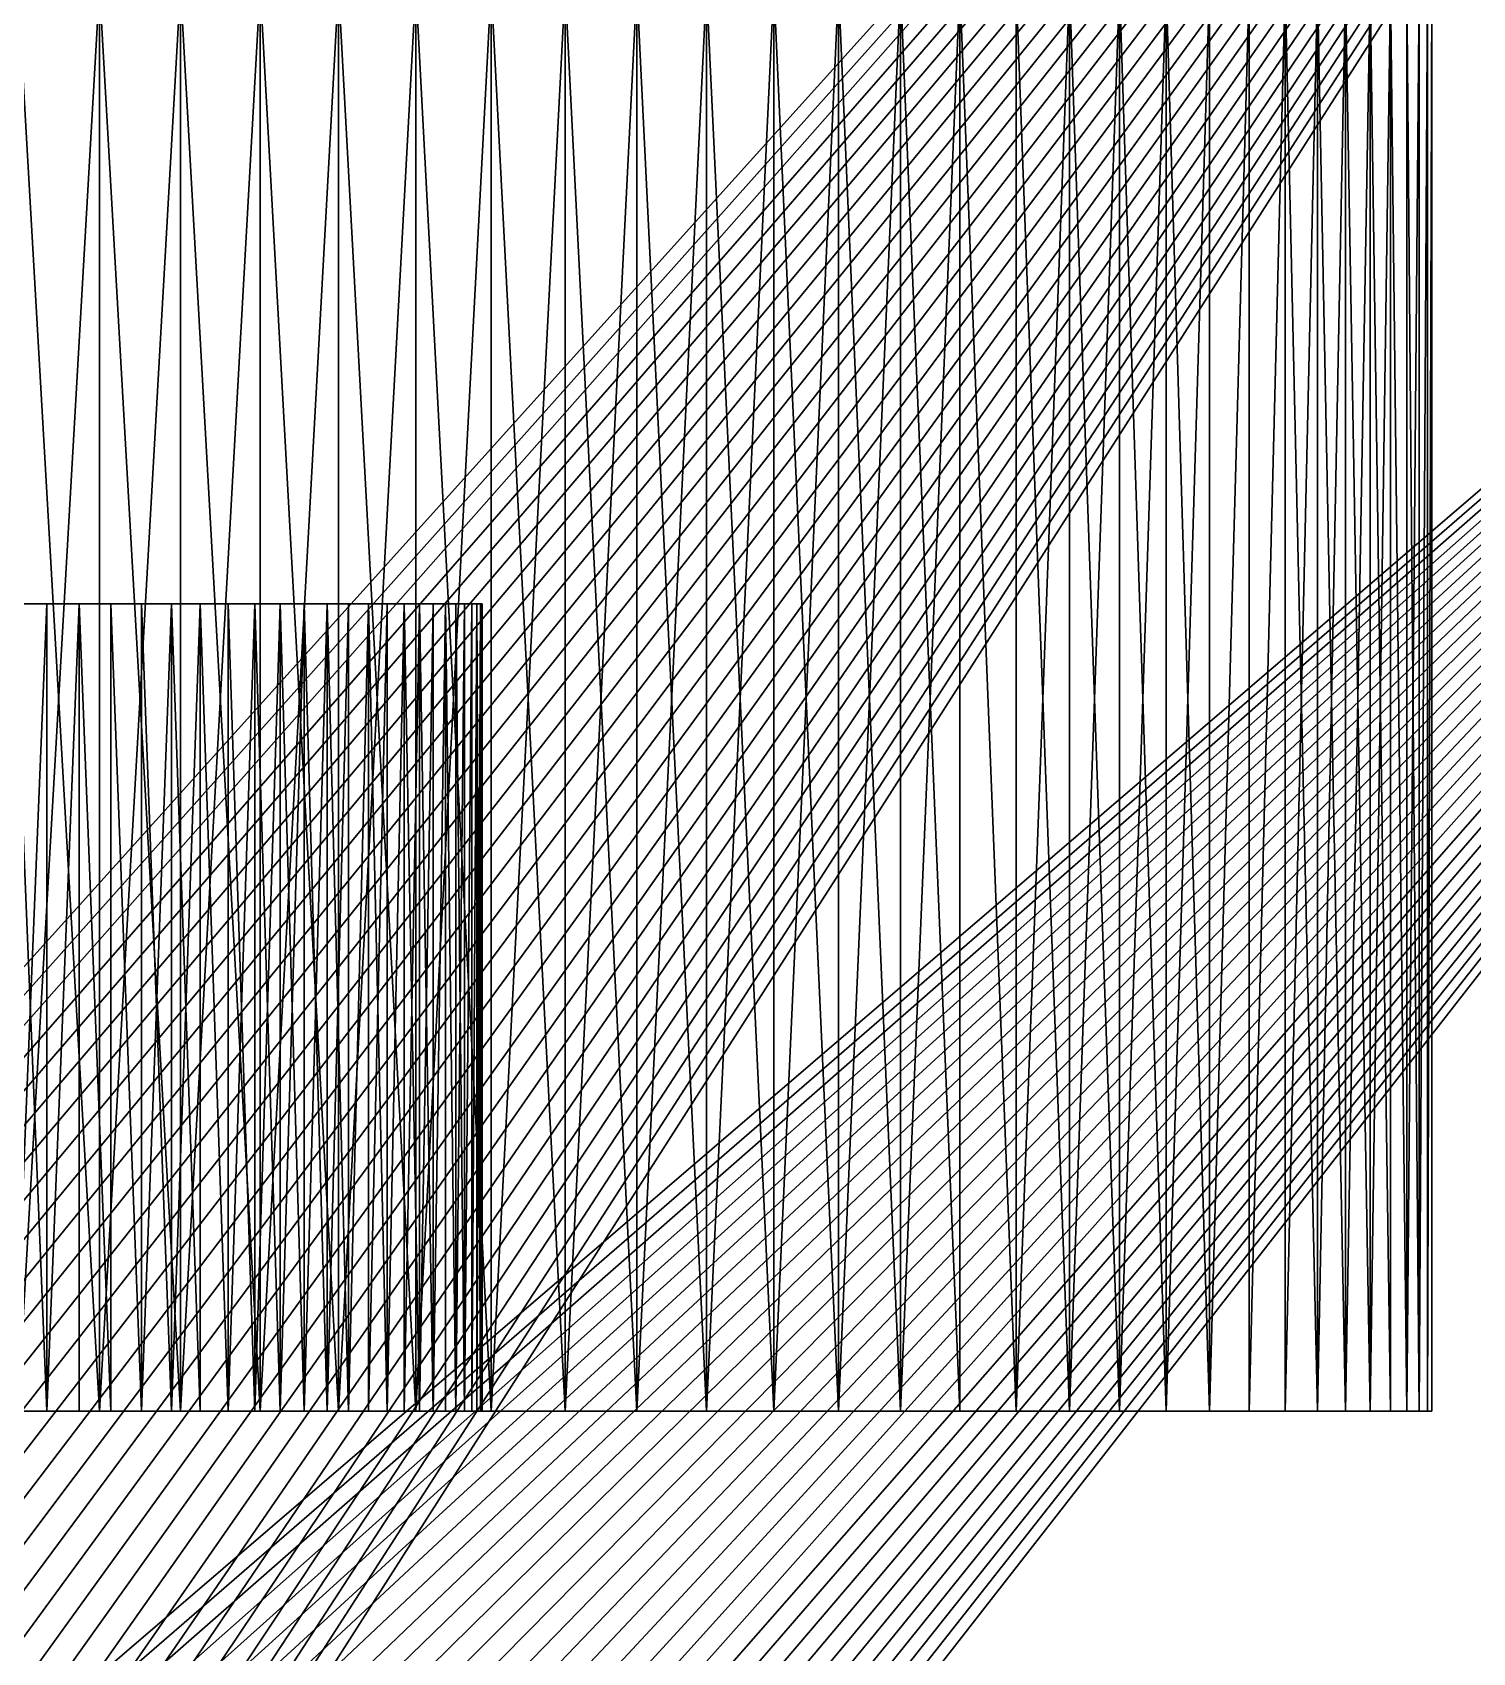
# Model space of a CAD drawing. Header units: millimetres. Extents: x 0 to 520, y -2 to 382.
# Drawn here: x 341.552 to 344.585, y 352.491 to 355.903 of the extents above; entities that cross this region are included whole.
import ezdxf

# ---------------------------------------------------------------- set-up
doc = ezdxf.new("R2010")
doc.units = ezdxf.units.MM

msp = doc.modelspace()

# ---------------------------------------------------------------- linework, layer by layer
at = {"layer": 'BRASS', "color": 52}
for points in [[(509.2, 369.2, 103), (10.8, 369.2, 103), (10.8, 10.8, 103)], [(509.2, 369.2, 103), (10.8, 10.8, 103), (509.2, 10.8, 103)], [(20.5, 359.5, 86), (499.5, 359.5, 86), (184.9589, 344.6495, 86)], [(184.9589, 344.6495, 86), (499.5, 359.5, 86), (185.0411, 344.6495, 86)], [(185.0411, 344.6495, 86), (499.5, 359.5, 86), (185.1233, 344.6454, 86)], [(185.1233, 344.6454, 86), (499.5, 359.5, 86), (185.2052, 344.6372, 86)], [(185.2052, 344.6372, 86), (499.5, 359.5, 86), (185.2865, 344.6249, 86)], [(185.2865, 344.6249, 86), (499.5, 359.5, 86), (185.3672, 344.6086, 86)], [(185.3672, 344.6086, 86), (499.5, 359.5, 86), (185.4469, 344.5883, 86)], [(185.4469, 344.5883, 86), (499.5, 359.5, 86), (185.5255, 344.5641, 86)], [(185.5255, 344.5641, 86), (499.5, 359.5, 86), (334.9589, 344.6495, 86)], [(334.9589, 344.6495, 86), (499.5, 359.5, 86), (335.0411, 344.6495, 86)], [(335.0411, 344.6495, 86), (499.5, 359.5, 86), (335.1233, 344.6454, 86)], [(335.1233, 344.6454, 86), (499.5, 359.5, 86), (335.2052, 344.6372, 86)], [(335.2052, 344.6372, 86), (499.5, 359.5, 86), (335.2865, 344.6249, 86)], [(335.2865, 344.6249, 86), (499.5, 359.5, 86), (335.3672, 344.6086, 86)], [(335.3672, 344.6086, 86), (499.5, 359.5, 86), (335.4469, 344.5883, 86)], [(335.4469, 344.5883, 86), (499.5, 359.5, 86), (335.5255, 344.5641, 86)], [(335.5255, 344.5641, 86), (499.5, 359.5, 86), (335.6028, 344.5359, 86)], [(335.6028, 344.5359, 86), (499.5, 359.5, 86), (335.6786, 344.504, 86)], [(335.6786, 344.504, 86), (499.5, 359.5, 86), (335.7527, 344.4683, 86)], [(335.7527, 344.4683, 86), (499.5, 359.5, 86), (335.825, 344.4289, 86)], [(335.825, 344.4289, 86), (499.5, 359.5, 86), (335.8952, 344.386, 86)], [(335.8952, 344.386, 86), (499.5, 359.5, 86), (335.9632, 344.3397, 86)], [(335.9632, 344.3397, 86), (499.5, 359.5, 86), (336.0288, 344.29, 86)], [(336.0288, 344.29, 86), (499.5, 359.5, 86), (336.0918, 344.2371, 86)], [(336.0918, 344.2371, 86), (499.5, 359.5, 86), (336.1521, 344.1812, 86)], [(336.1521, 344.1812, 86), (499.5, 359.5, 86), (336.2095, 344.1223, 86)], [(336.2095, 344.1223, 86), (499.5, 359.5, 86), (336.264, 344.0606, 86)], [(336.264, 344.0606, 86), (499.5, 359.5, 86), (336.3153, 343.9963, 86)], [(336.3153, 343.9963, 86), (499.5, 359.5, 86), (336.3633, 343.9295, 86)], [(336.3633, 343.9295, 86), (499.5, 359.5, 86), (336.4079, 343.8604, 86)], [(336.4079, 343.8604, 86), (499.5, 359.5, 86), (336.4491, 343.7891, 86)], [(336.4491, 343.7891, 86), (499.5, 359.5, 86), (336.4866, 343.7159, 86)], [(336.4866, 343.7159, 86), (499.5, 359.5, 86), (336.5204, 343.6409, 86)], [(336.5204, 343.6409, 86), (499.5, 359.5, 86), (336.5505, 343.5643, 86)], [(336.5505, 343.5643, 86), (499.5, 359.5, 86), (336.5767, 343.4863, 86)], [(336.5767, 343.4863, 86), (499.5, 359.5, 86), (336.599, 343.4071, 86)], [(336.599, 343.4071, 86), (499.5, 359.5, 86), (481.6847, 310.9963, 86)]]:
    msp.add_3dface(points, dxfattribs=at)
at = {"layer": 'STEEL', "color": 8}
for points in [[(335.0561, 346.7493, 86), (347, 360, 86), (323, 360, 86)], [(335.0561, 346.7493, 86), (335.1681, 346.7437, 86), (347, 360, 86)], [(335.1681, 346.7437, 86), (335.2798, 346.7325, 86), (347, 360, 86)], [(335.2798, 346.7325, 86), (335.3907, 346.7158, 86), (347, 360, 86)], [(335.3907, 346.7158, 86), (335.5007, 346.6936, 86), (347, 360, 86)], [(335.5007, 346.6936, 86), (335.6094, 346.6659, 86), (347, 360, 86)], [(335.6094, 346.6659, 86), (335.7166, 346.6328, 86), (347, 360, 86)], [(335.7166, 346.6328, 86), (335.822, 346.5945, 86), (347, 360, 86)], [(335.822, 346.5945, 86), (335.9254, 346.5509, 86), (347, 360, 86)], [(335.9254, 346.5509, 86), (336.0265, 346.5022, 86), (347, 360, 86)], [(336.0265, 346.5022, 86), (336.125, 346.4486, 86), (347, 360, 86)], [(336.125, 346.4486, 86), (336.2207, 346.3901, 86), (347, 360, 86)], [(336.2207, 346.3901, 86), (336.3134, 346.3269, 86), (347, 360, 86)], [(336.3134, 346.3269, 86), (336.4029, 346.2591, 86), (347, 360, 86)], [(336.4029, 346.2591, 86), (336.4888, 346.187, 86), (347, 360, 86)], [(336.4888, 346.187, 86), (336.571, 346.1107, 86), (347, 360, 86)], [(336.6494, 346.0304, 86), (347, 360, 86), (336.571, 346.1107, 86)], [(336.7236, 345.9463, 86), (347, 360, 86), (336.6494, 346.0304, 86)], [(336.7935, 345.8586, 86), (347, 360, 86), (336.7236, 345.9463, 86)], [(336.859, 345.7675, 86), (347, 360, 86), (336.7935, 345.8586, 86)], [(336.9199, 345.6732, 86), (347, 360, 86), (336.859, 345.7675, 86)], [(336.976, 345.5761, 86), (347, 360, 86), (336.9199, 345.6732, 86)], [(337.0272, 345.4762, 86), (347, 360, 86), (336.976, 345.5761, 86)], [(337.0733, 345.374, 86), (347, 360, 86), (337.0272, 345.4762, 86)], [(337.1143, 345.2695, 86), (347, 360, 86), (337.0733, 345.374, 86)], [(337.15, 345.1632, 86), (347, 360, 86), (337.1143, 345.2695, 86)], [(337.1804, 345.0552, 86), (347, 360, 86), (337.15, 345.1632, 86)], [(337.2054, 344.9458, 86), (347, 360, 86), (337.1804, 345.0552, 86)], [(337.2249, 344.8353, 86), (347, 360, 86), (337.2054, 344.9458, 86)], [(337.2388, 344.724, 86), (347, 360, 86), (337.2249, 344.8353, 86)], [(347, 332, 86), (347, 360, 86), (337.2388, 344.724, 86)], [(335.0561, 346.7493, 83), (323, 357, 83), (347, 357, 83)], [(335.1681, 346.7437, 83), (335.0561, 346.7493, 83), (347, 357, 83)], [(335.2798, 346.7325, 83), (335.1681, 346.7437, 83), (347, 357, 83)], [(335.3907, 346.7158, 83), (335.2798, 346.7325, 83), (347, 357, 83)], [(335.5007, 346.6936, 83), (335.3907, 346.7158, 83), (347, 357, 83)], [(335.6094, 346.6659, 83), (335.5007, 346.6936, 83), (347, 357, 83)], [(335.7166, 346.6328, 83), (335.6094, 346.6659, 83), (347, 357, 83)], [(335.822, 346.5945, 83), (335.7166, 346.6328, 83), (347, 357, 83)], [(335.9254, 346.5509, 83), (335.822, 346.5945, 83), (347, 357, 83)], [(336.0265, 346.5022, 83), (335.9254, 346.5509, 83), (347, 357, 83)], [(336.125, 346.4486, 83), (336.0265, 346.5022, 83), (347, 357, 83)], [(336.2207, 346.3901, 83), (336.125, 346.4486, 83), (347, 357, 83)], [(336.3134, 346.3269, 83), (336.2207, 346.3901, 83), (347, 357, 83)], [(336.4029, 346.2591, 83), (336.3134, 346.3269, 83), (347, 357, 83)], [(336.4888, 346.187, 83), (336.4029, 346.2591, 83), (347, 357, 83)], [(336.571, 346.1107, 83), (336.4888, 346.187, 83), (347, 357, 83)], [(347, 357, 83), (336.6494, 346.0304, 83), (336.571, 346.1107, 83)], [(347, 357, 83), (336.7236, 345.9463, 83), (336.6494, 346.0304, 83)], [(347, 357, 83), (336.7935, 345.8586, 83), (336.7236, 345.9463, 83)], [(347, 357, 83), (336.859, 345.7675, 83), (336.7935, 345.8586, 83)], [(347, 357, 83), (336.9199, 345.6732, 83), (336.859, 345.7675, 83)], [(347, 357, 83), (336.976, 345.5761, 83), (336.9199, 345.6732, 83)], [(347, 357, 83), (337.0272, 345.4762, 83), (336.976, 345.5761, 83)], [(347, 357, 83), (337.0733, 345.374, 83), (337.0272, 345.4762, 83)], [(347, 357, 83), (337.1143, 345.2695, 83), (337.0733, 345.374, 83)], [(347, 357, 83), (337.15, 345.1632, 83), (337.1143, 345.2695, 83)], [(347, 357, 83), (337.1804, 345.0552, 83), (337.15, 345.1632, 83)], [(347, 357, 83), (337.2054, 344.9458, 83), (337.1804, 345.0552, 83)], [(347, 357, 83), (337.2249, 344.8353, 83), (337.2054, 344.9458, 83)], [(347, 357, 83), (337.2388, 344.724, 83), (337.2249, 344.8353, 83)], [(347, 357, 83), (337.2472, 344.6122, 83), (337.2388, 344.724, 83)], [(347, 357, 83), (337.25, 344.5, 83), (337.2472, 344.6122, 83)], [(347, 357, 83), (347, 332, 83), (337.25, 344.5, 83)], [(341.6935, 353, 72.0694), (341.5216, 353, 72.0391), (341.5216, 356, 72.0391)], [(341.6935, 353, 72.0694), (341.5216, 356, 72.0391), (341.6935, 356, 72.0694)], [(341.5216, 353, 78.9609), (341.6935, 353, 78.9306), (341.6935, 356, 78.9306)], [(341.5216, 353, 78.9609), (341.6935, 356, 78.9306), (341.5216, 356, 78.9609)], [(341.8637, 353, 72.1082), (341.6935, 353, 72.0694), (341.6935, 356, 72.0694)], [(341.8637, 353, 72.1082), (341.6935, 356, 72.0694), (341.8637, 356, 72.1082)], [(341.6935, 353, 78.9306), (341.8637, 353, 78.8918), (341.8637, 356, 78.8918)], [(341.6935, 353, 78.9306), (341.8637, 356, 78.8918), (341.6935, 356, 78.9306)], [(342.0316, 353, 72.1555), (341.8637, 353, 72.1082), (341.8637, 356, 72.1082)], [(342.0316, 353, 72.1555), (341.8637, 356, 72.1082), (342.0316, 356, 72.1555)], [(341.8637, 353, 78.8918), (342.0316, 353, 78.8445), (342.0316, 356, 78.8445)], [(341.8637, 353, 78.8918), (342.0316, 356, 78.8445), (341.8637, 356, 78.8918)], [(342.1971, 353, 72.2111), (342.0316, 353, 72.1555), (342.0316, 356, 72.1555)], [(342.1971, 353, 72.2111), (342.0316, 356, 72.1555), (342.1971, 356, 72.2111)], [(342.0316, 353, 78.8445), (342.1971, 353, 78.7889), (342.1971, 356, 78.7889)], [(342.0316, 353, 78.8445), (342.1971, 356, 78.7889), (342.0316, 356, 78.8445)], [(342.3595, 353, 72.2748), (342.1971, 353, 72.2111), (342.1971, 356, 72.2111)], [(342.3595, 353, 72.2748), (342.1971, 356, 72.2111), (342.3595, 356, 72.2748)], [(342.1971, 353, 78.7889), (342.3595, 353, 78.7252), (342.3595, 356, 78.7252)], [(342.1971, 353, 78.7889), (342.3595, 356, 78.7252), (342.1971, 356, 78.7889)], [(342.5186, 353, 72.3466), (342.3595, 353, 72.2748), (342.3595, 356, 72.2748)], [(342.5186, 353, 72.3466), (342.3595, 356, 72.2748), (342.5186, 356, 72.3466)], [(342.3595, 353, 78.7252), (342.5186, 353, 78.6534), (342.5186, 356, 78.6534)], [(342.3595, 353, 78.7252), (342.5186, 356, 78.6534), (342.3595, 356, 78.7252)], [(342.6739, 353, 72.4262), (342.5186, 353, 72.3466), (342.5186, 356, 72.3466)], [(342.6739, 353, 72.4262), (342.5186, 356, 72.3466), (342.6739, 356, 72.4262)], [(342.5186, 353, 78.6534), (342.6739, 353, 78.5738), (342.6739, 356, 78.5738)], [(342.5186, 353, 78.6534), (342.6739, 356, 78.5738), (342.5186, 356, 78.6534)], [(342.825, 353, 72.5135), (342.6739, 353, 72.4262), (342.6739, 356, 72.4262)], [(342.825, 353, 72.5135), (342.6739, 356, 72.4262), (342.825, 356, 72.5135)], [(342.6739, 353, 78.5738), (342.825, 353, 78.4865), (342.825, 356, 78.4865)], [(342.6739, 353, 78.5738), (342.825, 356, 78.4865), (342.6739, 356, 78.5738)], [(342.9716, 353, 72.6082), (342.825, 356, 72.5135), (342.9716, 356, 72.6082)], [(342.9716, 353, 72.6082), (342.825, 353, 72.5135), (342.825, 356, 72.5135)], [(342.825, 353, 78.4865), (342.9716, 353, 78.3918), (342.9716, 356, 78.3918)], [(342.825, 353, 78.4865), (342.9716, 356, 78.3918), (342.825, 356, 78.4865)], [(343.1133, 353, 72.71), (342.9716, 356, 72.6082), (343.1133, 356, 72.71)], [(343.1133, 353, 72.71), (342.9716, 353, 72.6082), (342.9716, 356, 72.6082)], [(342.9716, 353, 78.3918), (343.1133, 353, 78.29), (343.1133, 356, 78.29)], [(342.9716, 353, 78.3918), (343.1133, 356, 78.29), (342.9716, 356, 78.3918)], [(343.2498, 353, 72.8188), (343.1133, 356, 72.71), (343.2498, 356, 72.8188)], [(343.2498, 353, 72.8188), (343.1133, 353, 72.71), (343.1133, 356, 72.71)], [(343.1133, 353, 78.29), (343.2498, 353, 78.1812), (343.2498, 356, 78.1812)], [(343.1133, 353, 78.29), (343.2498, 356, 78.1812), (343.1133, 356, 78.29)], [(343.3806, 353, 72.9343), (343.2498, 356, 72.8188), (343.3806, 356, 72.9343)], [(343.3806, 353, 72.9343), (343.2498, 353, 72.8188), (343.2498, 356, 72.8188)], [(343.2498, 353, 78.1812), (343.3806, 353, 78.0657), (343.3806, 356, 78.0657)], [(343.2498, 353, 78.1812), (343.3806, 356, 78.0657), (343.2498, 356, 78.1812)], [(343.5055, 353, 73.0562), (343.3806, 356, 72.9343), (343.5055, 356, 73.0562)], [(343.5055, 353, 73.0562), (343.3806, 353, 72.9343), (343.3806, 356, 72.9343)], [(343.3806, 353, 78.0657), (343.5055, 356, 77.9438), (343.3806, 356, 78.0657)], [(343.3806, 353, 78.0657), (343.5055, 353, 77.9438), (343.5055, 356, 77.9438)], [(343.6242, 353, 73.1841), (343.5055, 356, 73.0562), (343.6242, 356, 73.1841)], [(343.6242, 353, 73.1841), (343.5055, 353, 73.0562), (343.5055, 356, 73.0562)], [(343.6242, 353, 77.8159), (343.6242, 356, 77.8159), (343.5055, 356, 77.9438)], [(343.5055, 353, 77.9438), (343.6242, 353, 77.8159), (343.5055, 356, 77.9438)], [(343.7364, 353, 73.3178), (343.6242, 356, 73.1841), (343.7364, 356, 73.3178)], [(343.7364, 353, 73.3178), (343.6242, 353, 73.1841), (343.6242, 356, 73.1841)], [(343.6242, 353, 77.8159), (343.7364, 356, 77.6822), (343.6242, 356, 77.8159)], [(343.6242, 353, 77.8159), (343.7364, 353, 77.6822), (343.7364, 356, 77.6822)], [(343.7364, 353, 73.3178), (343.7364, 356, 73.3178), (343.8418, 356, 73.4569)], [(343.8418, 353, 73.4569), (343.7364, 353, 73.3178), (343.8418, 356, 73.4569)], [(343.8418, 353, 77.5431), (343.8418, 356, 77.5431), (343.7364, 356, 77.6822)], [(343.7364, 353, 77.6822), (343.8418, 353, 77.5431), (343.7364, 356, 77.6822)], [(343.9401, 353, 73.6011), (343.8418, 356, 73.4569), (343.9401, 356, 73.6011)], [(343.9401, 353, 73.6011), (343.8418, 353, 73.4569), (343.8418, 356, 73.4569)], [(343.8418, 353, 77.5431), (343.9401, 356, 77.3989), (343.8418, 356, 77.5431)], [(343.8418, 353, 77.5431), (343.9401, 353, 77.3989), (343.9401, 356, 77.3989)], [(344.0311, 353, 73.75), (343.9401, 356, 73.6011), (344.0311, 356, 73.75)], [(344.0311, 353, 73.75), (343.9401, 353, 73.6011), (343.9401, 356, 73.6011)], [(343.9401, 353, 77.3989), (344.0311, 356, 77.25), (343.9401, 356, 77.3989)], [(343.9401, 353, 77.3989), (344.0311, 353, 77.25), (344.0311, 356, 77.25)], [(344.0311, 353, 73.75), (344.0311, 356, 73.75), (344.1146, 356, 73.9033)], [(344.1146, 353, 73.9033), (344.0311, 353, 73.75), (344.1146, 356, 73.9033)], [(344.0311, 353, 77.25), (344.1146, 356, 77.0967), (344.0311, 356, 77.25)], [(344.0311, 353, 77.25), (344.1146, 353, 77.0967), (344.1146, 356, 77.0967)], [(344.1146, 353, 73.9033), (344.1146, 356, 73.9033), (344.1903, 356, 74.0605)], [(344.1903, 353, 74.0605), (344.1146, 353, 73.9033), (344.1903, 356, 74.0605)], [(344.1146, 353, 77.0967), (344.1903, 356, 76.9395), (344.1146, 356, 77.0967)], [(344.1146, 353, 77.0967), (344.1903, 353, 76.9395), (344.1903, 356, 76.9395)], [(344.2581, 353, 74.2213), (344.1903, 356, 74.0605), (344.2581, 356, 74.2213)], [(344.2581, 353, 74.2213), (344.1903, 353, 74.0605), (344.1903, 356, 74.0605)], [(344.1903, 353, 76.9395), (344.2581, 356, 76.7787), (344.1903, 356, 76.9395)], [(344.1903, 353, 76.9395), (344.2581, 353, 76.7787), (344.2581, 356, 76.7787)], [(344.3177, 353, 74.3853), (344.2581, 353, 74.2213), (344.2581, 356, 74.2213)], [(344.3177, 353, 74.3853), (344.2581, 356, 74.2213), (344.3177, 356, 74.3853)], [(344.2581, 353, 76.7787), (344.3177, 356, 76.6147), (344.2581, 356, 76.7787)], [(344.2581, 353, 76.7787), (344.3177, 353, 76.6147), (344.3177, 356, 76.6147)], [(344.3692, 353, 74.5521), (344.3177, 353, 74.3853), (344.3177, 356, 74.3853)], [(344.3692, 353, 74.5521), (344.3177, 356, 74.3853), (344.3692, 356, 74.5521)], [(344.3177, 353, 76.6147), (344.3692, 356, 76.4479), (344.3177, 356, 76.6147)], [(344.3177, 353, 76.6147), (344.3692, 353, 76.4479), (344.3692, 356, 76.4479)], [(344.4122, 353, 74.7212), (344.3692, 353, 74.5521), (344.3692, 356, 74.5521)], [(344.4122, 353, 74.7212), (344.3692, 356, 74.5521), (344.4122, 356, 74.7212)], [(344.3692, 353, 76.4479), (344.4122, 356, 76.2788), (344.3692, 356, 76.4479)], [(344.3692, 353, 76.4479), (344.4122, 353, 76.2788), (344.4122, 356, 76.2788)], [(344.4468, 353, 74.8922), (344.4122, 353, 74.7212), (344.4122, 356, 74.7212)], [(344.4468, 353, 74.8922), (344.4122, 356, 74.7212), (344.4468, 356, 74.8922)], [(344.4468, 353, 76.1078), (344.4468, 356, 76.1078), (344.4122, 356, 76.2788)], [(344.4122, 353, 76.2788), (344.4468, 353, 76.1078), (344.4122, 356, 76.2788)], [(344.4728, 353, 75.0648), (344.4468, 356, 74.8922), (344.4728, 356, 75.0648)], [(344.4728, 353, 75.0648), (344.4468, 353, 74.8922), (344.4468, 356, 74.8922)], [(344.4468, 353, 76.1078), (344.4728, 356, 75.9352), (344.4468, 356, 76.1078)], [(344.4468, 353, 76.1078), (344.4728, 353, 75.9352), (344.4728, 356, 75.9352)], [(344.4728, 353, 75.0648), (344.4728, 356, 75.0648), (344.4902, 356, 75.2384)], [(344.4902, 353, 75.2384), (344.4728, 353, 75.0648), (344.4902, 356, 75.2384)], [(344.4728, 353, 75.9352), (344.4902, 356, 75.7616), (344.4728, 356, 75.9352)], [(344.4728, 353, 75.9352), (344.4902, 353, 75.7616), (344.4902, 356, 75.7616)], [(344.4902, 353, 75.2384), (344.4902, 356, 75.2384), (344.4989, 356, 75.4127)], [(344.4989, 353, 75.4127), (344.4902, 353, 75.2384), (344.4989, 356, 75.4127)], [(344.4902, 353, 75.7616), (344.4989, 356, 75.5873), (344.4902, 356, 75.7616)], [(344.4902, 353, 75.7616), (344.4989, 353, 75.5873), (344.4989, 356, 75.5873)], [(344.4989, 353, 75.5873), (344.4989, 356, 75.4127), (344.4989, 356, 75.5873)], [(344.4989, 353, 75.5873), (344.4989, 353, 75.4127), (344.4989, 356, 75.4127)], [(339.5005, 354.7, 75.4626), (339.5376, 354.7, 75.1662), (342.4624, 354.7, 75.1662)], [(339.5005, 354.7, 75.4626), (342.4624, 354.7, 75.1662), (342.4772, 354.7, 75.2395)], [(339.5005, 354.7, 75.4626), (342.4772, 354.7, 75.2395), (342.4884, 354.7, 75.3135)], [(339.5005, 354.7, 75.5374), (339.5005, 354.7, 75.4626), (342.4884, 354.7, 75.3135)], [(339.5005, 354.7, 75.5374), (342.4884, 354.7, 75.3135), (342.4958, 354.7, 75.3879)], [(339.5376, 354.7, 75.8338), (339.5005, 354.7, 75.5374), (342.4958, 354.7, 75.3879)], [(339.5376, 354.7, 75.1662), (342.4219, 354.7, 75.0223), (342.4439, 354.7, 75.0937)], [(339.5376, 354.7, 75.1662), (342.4439, 354.7, 75.0937), (342.4624, 354.7, 75.1662)], [(339.5376, 354.7, 75.1662), (339.5561, 354.7, 75.0937), (342.4219, 354.7, 75.0223)], [(339.5376, 354.7, 75.8338), (342.4958, 354.7, 75.6121), (342.4772, 354.7, 75.7605)], [(339.5376, 354.7, 75.8338), (342.4958, 354.7, 75.3879), (342.4995, 354.7, 75.5374)], [(339.5376, 354.7, 75.8338), (342.4995, 354.7, 75.5374), (342.4958, 354.7, 75.6121)], [(339.5561, 354.7, 75.9063), (339.5376, 354.7, 75.8338), (342.4772, 354.7, 75.7605)], [(339.5561, 354.7, 75.0937), (342.3348, 354.7, 74.8157), (342.4219, 354.7, 75.0223)], [(339.5561, 354.7, 75.0937), (339.6327, 354.7, 74.8831), (342.3348, 354.7, 74.8157)], [(339.6327, 354.7, 76.1169), (339.5561, 354.7, 75.9063), (342.4772, 354.7, 75.7605)], [(339.6327, 354.7, 74.8831), (342.2179, 354.7, 74.6244), (342.3348, 354.7, 74.8157)], [(339.6327, 354.7, 74.8831), (339.701, 354.7, 74.75), (342.1727, 354.7, 74.5648)], [(339.6327, 354.7, 74.8831), (342.1727, 354.7, 74.5648), (342.2179, 354.7, 74.6244)], [(339.6652, 354.7, 76.1843), (339.6327, 354.7, 76.1169), (342.4772, 354.7, 75.7605)], [(339.6652, 354.7, 76.1843), (342.4772, 354.7, 75.7605), (342.3673, 354.7, 76.1169)], [(339.701, 354.7, 76.25), (339.6652, 354.7, 76.1843), (342.3673, 354.7, 76.1169)], [(339.701, 354.7, 74.75), (339.74, 354.7, 74.6862), (342.1247, 354.7, 74.5075)], [(339.701, 354.7, 74.75), (342.1247, 354.7, 74.5075), (342.1727, 354.7, 74.5648)], [(339.7821, 354.7, 76.3756), (339.701, 354.7, 76.25), (342.3673, 354.7, 76.1169)], [(339.74, 354.7, 74.6862), (339.8753, 354.7, 74.5075), (342.0203, 354.7, 74.4004)], [(339.74, 354.7, 74.6862), (342.0203, 354.7, 74.4004), (342.0738, 354.7, 74.4526)], [(339.74, 354.7, 74.6862), (342.0738, 354.7, 74.4526), (342.1247, 354.7, 74.5075)], [(339.7821, 354.7, 76.3756), (342.3673, 354.7, 76.1169), (342.3348, 354.7, 76.1843)], [(339.7821, 354.7, 76.3756), (342.3348, 354.7, 76.1843), (342.2179, 354.7, 76.3756)], [(339.9262, 354.7, 76.5474), (339.7821, 354.7, 76.3756), (342.2179, 354.7, 76.3756)], [(339.8753, 354.7, 74.5075), (341.513, 354.7, 74.0905), (341.5827, 354.7, 74.1178)], [(339.8753, 354.7, 74.5075), (341.5827, 354.7, 74.1178), (341.6508, 354.7, 74.1485)], [(339.8753, 354.7, 74.5075), (341.6508, 354.7, 74.1485), (341.7174, 354.7, 74.1827)], [(339.8753, 354.7, 74.5075), (341.7174, 354.7, 74.1827), (341.7822, 354.7, 74.2201)], [(339.8753, 354.7, 74.5075), (341.7822, 354.7, 74.2201), (341.845, 354.7, 74.2606)], [(339.8753, 354.7, 74.5075), (341.845, 354.7, 74.2606), (341.9057, 354.7, 74.3043)], [(339.8753, 354.7, 74.5075), (341.9057, 354.7, 74.3043), (341.9642, 354.7, 74.3509)], [(339.8753, 354.7, 74.5075), (341.9642, 354.7, 74.3509), (342.0203, 354.7, 74.4004)], [(339.9262, 354.7, 76.5474), (341.6508, 354.7, 76.8515), (340.487, 354.7, 76.9095)], [(339.9262, 354.7, 76.5474), (342.2179, 354.7, 76.3756), (342.0738, 354.7, 76.5474)], [(339.9262, 354.7, 76.5474), (342.0738, 354.7, 76.5474), (341.6508, 354.7, 76.8515)], [(340.487, 354.7, 76.9095), (341.6508, 354.7, 76.8515), (341.513, 354.7, 76.9095)], [(341.513, 353, 74.0905), (341.5827, 353, 74.1178), (341.513, 354.7, 74.0905)], [(341.513, 354.7, 74.0905), (341.5827, 353, 74.1178), (341.5827, 354.7, 74.1178)], [(341.5827, 353, 76.8822), (341.513, 353, 76.9095), (341.5827, 354.7, 76.8822)], [(341.5827, 354.7, 76.8822), (341.513, 353, 76.9095), (341.513, 354.7, 76.9095)], [(341.513, 354.7, 76.9095), (341.6508, 354.7, 76.8515), (341.5827, 354.7, 76.8822)], [(341.5827, 354.7, 74.1178), (341.5827, 353, 74.1178), (341.6508, 354.7, 74.1485)], [(341.5827, 353, 74.1178), (341.6508, 353, 74.1485), (341.6508, 354.7, 74.1485)], [(341.6508, 353, 76.8515), (341.5827, 353, 76.8822), (341.6508, 354.7, 76.8515)], [(341.6508, 354.7, 76.8515), (341.5827, 353, 76.8822), (341.5827, 354.7, 76.8822)], [(341.6508, 353, 74.1485), (341.7174, 353, 74.1827), (341.6508, 354.7, 74.1485)], [(341.6508, 354.7, 74.1485), (341.7174, 353, 74.1827), (341.7174, 354.7, 74.1827)], [(341.7174, 354.7, 76.8173), (341.7174, 353, 76.8173), (341.6508, 354.7, 76.8515)], [(341.7174, 353, 76.8173), (341.6508, 353, 76.8515), (341.6508, 354.7, 76.8515)], [(341.6508, 354.7, 76.8515), (341.7822, 354.7, 76.7799), (341.7174, 354.7, 76.8173)], [(341.6508, 354.7, 76.8515), (342.0738, 354.7, 76.5474), (341.9057, 354.7, 76.6957)], [(341.6508, 354.7, 76.8515), (341.9057, 354.7, 76.6957), (341.7822, 354.7, 76.7799)], [(341.7174, 353, 74.1827), (341.7822, 353, 74.2201), (341.7174, 354.7, 74.1827)], [(341.7174, 354.7, 74.1827), (341.7822, 353, 74.2201), (341.7822, 354.7, 74.2201)], [(341.7822, 354.7, 76.7799), (341.7822, 353, 76.7799), (341.7174, 354.7, 76.8173)], [(341.7822, 353, 76.7799), (341.7174, 353, 76.8173), (341.7174, 354.7, 76.8173)], [(341.7822, 354.7, 74.2201), (341.7822, 353, 74.2201), (341.845, 354.7, 74.2606)], [(341.7822, 353, 74.2201), (341.845, 353, 74.2606), (341.845, 354.7, 74.2606)], [(341.845, 354.7, 76.7394), (341.845, 353, 76.7394), (341.7822, 354.7, 76.7799)], [(341.845, 353, 76.7394), (341.7822, 353, 76.7799), (341.7822, 354.7, 76.7799)], [(341.7822, 354.7, 76.7799), (341.9057, 354.7, 76.6957), (341.845, 354.7, 76.7394)], [(341.845, 354.7, 74.2606), (341.9057, 353, 74.3043), (341.9057, 354.7, 74.3043)], [(341.845, 353, 74.2606), (341.9057, 353, 74.3043), (341.845, 354.7, 74.2606)], [(341.9057, 354.7, 76.6957), (341.845, 353, 76.7394), (341.845, 354.7, 76.7394)], [(341.9057, 353, 76.6957), (341.845, 353, 76.7394), (341.9057, 354.7, 76.6957)], [(341.9057, 354.7, 74.3043), (341.9642, 353, 74.3509), (341.9642, 354.7, 74.3509)], [(341.9057, 353, 74.3043), (341.9642, 353, 74.3509), (341.9057, 354.7, 74.3043)], [(341.9642, 354.7, 76.6491), (341.9642, 353, 76.6491), (341.9057, 354.7, 76.6957)], [(341.9642, 353, 76.6491), (341.9057, 353, 76.6957), (341.9057, 354.7, 76.6957)], [(341.9057, 354.7, 76.6957), (342.0738, 354.7, 76.5474), (341.9642, 354.7, 76.6491)], [(341.9642, 354.7, 74.3509), (341.9642, 353, 74.3509), (342.0203, 354.7, 74.4004)], [(341.9642, 353, 74.3509), (342.0203, 353, 74.4004), (342.0203, 354.7, 74.4004)], [(342.0203, 354.7, 76.5996), (342.0203, 353, 76.5996), (341.9642, 354.7, 76.6491)], [(342.0203, 353, 76.5996), (341.9642, 353, 76.6491), (341.9642, 354.7, 76.6491)], [(341.9642, 354.7, 76.6491), (342.0738, 354.7, 76.5474), (342.0203, 354.7, 76.5996)], [(342.0203, 354.7, 74.4004), (342.0738, 353, 74.4526), (342.0738, 354.7, 74.4526)], [(342.0203, 353, 74.4004), (342.0738, 353, 74.4526), (342.0203, 354.7, 74.4004)], [(342.0738, 354.7, 76.5474), (342.0203, 353, 76.5996), (342.0203, 354.7, 76.5996)], [(342.0738, 353, 76.5474), (342.0203, 353, 76.5996), (342.0738, 354.7, 76.5474)], [(342.0738, 354.7, 74.4526), (342.0738, 353, 74.4526), (342.1247, 354.7, 74.5075)], [(342.0738, 353, 74.4526), (342.1247, 353, 74.5075), (342.1247, 354.7, 74.5075)], [(342.1247, 354.7, 76.4925), (342.1247, 353, 76.4925), (342.0738, 354.7, 76.5474)], [(342.1247, 353, 76.4925), (342.0738, 353, 76.5474), (342.0738, 354.7, 76.5474)], [(342.0738, 354.7, 76.5474), (342.2179, 354.7, 76.3756), (342.1727, 354.7, 76.4352)], [(342.0738, 354.7, 76.5474), (342.1727, 354.7, 76.4352), (342.1247, 354.7, 76.4925)], [(342.1247, 354.7, 74.5075), (342.1727, 353, 74.5648), (342.1727, 354.7, 74.5648)], [(342.1247, 353, 74.5075), (342.1727, 353, 74.5648), (342.1247, 354.7, 74.5075)], [(342.1727, 354.7, 76.4352), (342.1247, 353, 76.4925), (342.1247, 354.7, 76.4925)], [(342.1727, 353, 76.4352), (342.1247, 353, 76.4925), (342.1727, 354.7, 76.4352)], [(342.1727, 354.7, 74.5648), (342.2179, 353, 74.6244), (342.2179, 354.7, 74.6244)], [(342.1727, 353, 74.5648), (342.2179, 353, 74.6244), (342.1727, 354.7, 74.5648)], [(342.2179, 354.7, 76.3756), (342.1727, 353, 76.4352), (342.1727, 354.7, 76.4352)], [(342.2179, 353, 76.3756), (342.1727, 353, 76.4352), (342.2179, 354.7, 76.3756)], [(342.2179, 354.7, 74.6244), (342.2179, 353, 74.6244), (342.26, 354.7, 74.6862)], [(342.2179, 353, 74.6244), (342.26, 353, 74.6862), (342.26, 354.7, 74.6862)], [(342.26, 354.7, 76.3138), (342.2179, 353, 76.3756), (342.2179, 354.7, 76.3756)], [(342.26, 353, 76.3138), (342.2179, 353, 76.3756), (342.26, 354.7, 76.3138)], [(342.3348, 354.7, 74.8157), (342.2179, 354.7, 74.6244), (342.26, 354.7, 74.6862)], [(342.2179, 354.7, 76.3756), (342.3348, 354.7, 76.1843), (342.299, 354.7, 76.25)], [(342.2179, 354.7, 76.3756), (342.299, 354.7, 76.25), (342.26, 354.7, 76.3138)], [(342.26, 354.7, 74.6862), (342.299, 353, 74.75), (342.299, 354.7, 74.75)], [(342.26, 353, 74.6862), (342.299, 353, 74.75), (342.26, 354.7, 74.6862)], [(342.299, 354.7, 76.25), (342.26, 353, 76.3138), (342.26, 354.7, 76.3138)], [(342.299, 353, 76.25), (342.26, 353, 76.3138), (342.299, 354.7, 76.25)], [(342.3348, 354.7, 74.8157), (342.26, 354.7, 74.6862), (342.299, 354.7, 74.75)], [(342.299, 354.7, 74.75), (342.299, 353, 74.75), (342.3348, 354.7, 74.8157)], [(342.299, 353, 74.75), (342.3348, 353, 74.8157), (342.3348, 354.7, 74.8157)], [(342.3348, 354.7, 76.1843), (342.299, 353, 76.25), (342.299, 354.7, 76.25)], [(342.3348, 353, 76.1843), (342.299, 353, 76.25), (342.3348, 354.7, 76.1843)], [(342.3348, 354.7, 74.8157), (342.3673, 353, 74.8831), (342.3673, 354.7, 74.8831)], [(342.3348, 353, 74.8157), (342.3673, 353, 74.8831), (342.3348, 354.7, 74.8157)], [(342.3673, 354.7, 76.1169), (342.3348, 353, 76.1843), (342.3348, 354.7, 76.1843)], [(342.3673, 353, 76.1169), (342.3348, 353, 76.1843), (342.3673, 354.7, 76.1169)], [(342.4219, 354.7, 75.0223), (342.3348, 354.7, 74.8157), (342.3673, 354.7, 74.8831)], [(342.3673, 354.7, 74.8831), (342.3673, 353, 74.8831), (342.3963, 354.7, 74.952)], [(342.3673, 353, 74.8831), (342.3963, 353, 74.952), (342.3963, 354.7, 74.952)], [(342.3963, 354.7, 76.048), (342.3963, 353, 76.048), (342.3673, 354.7, 76.1169)], [(342.3963, 353, 76.048), (342.3673, 353, 76.1169), (342.3673, 354.7, 76.1169)], [(342.4219, 354.7, 75.0223), (342.3673, 354.7, 74.8831), (342.3963, 354.7, 74.952)], [(342.3673, 354.7, 76.1169), (342.4219, 354.7, 75.9777), (342.3963, 354.7, 76.048)], [(342.3673, 354.7, 76.1169), (342.4624, 354.7, 75.8338), (342.4219, 354.7, 75.9777)], [(342.3673, 354.7, 76.1169), (342.4772, 354.7, 75.7605), (342.4624, 354.7, 75.8338)], [(342.3963, 354.7, 74.952), (342.3963, 353, 74.952), (342.4219, 354.7, 75.0223)], [(342.3963, 353, 74.952), (342.4219, 353, 75.0223), (342.4219, 354.7, 75.0223)], [(342.4219, 354.7, 75.9777), (342.3963, 353, 76.048), (342.3963, 354.7, 76.048)], [(342.4219, 353, 75.9777), (342.3963, 353, 76.048), (342.4219, 354.7, 75.9777)], [(342.4219, 353, 75.0223), (342.4439, 353, 75.0937), (342.4219, 354.7, 75.0223)], [(342.4219, 354.7, 75.0223), (342.4439, 353, 75.0937), (342.4439, 354.7, 75.0937)], [(342.4439, 354.7, 75.9063), (342.4439, 353, 75.9063), (342.4219, 354.7, 75.9777)], [(342.4439, 353, 75.9063), (342.4219, 353, 75.9777), (342.4219, 354.7, 75.9777)], [(342.4219, 354.7, 75.9777), (342.4624, 354.7, 75.8338), (342.4439, 354.7, 75.9063)], [(342.4439, 353, 75.0937), (342.4624, 353, 75.1662), (342.4439, 354.7, 75.0937)], [(342.4439, 354.7, 75.0937), (342.4624, 353, 75.1662), (342.4624, 354.7, 75.1662)], [(342.4624, 354.7, 75.8338), (342.4439, 353, 75.9063), (342.4439, 354.7, 75.9063)], [(342.4624, 353, 75.8338), (342.4439, 353, 75.9063), (342.4624, 354.7, 75.8338)], [(342.4624, 354.7, 75.1662), (342.4624, 353, 75.1662), (342.4772, 354.7, 75.2395)], [(342.4624, 353, 75.1662), (342.4772, 353, 75.2395), (342.4772, 354.7, 75.2395)], [(342.4772, 354.7, 75.7605), (342.4624, 353, 75.8338), (342.4624, 354.7, 75.8338)], [(342.4772, 353, 75.7605), (342.4624, 353, 75.8338), (342.4772, 354.7, 75.7605)], [(342.4772, 354.7, 75.2395), (342.4772, 353, 75.2395), (342.4884, 354.7, 75.3135)], [(342.4772, 353, 75.2395), (342.4884, 353, 75.3135), (342.4884, 354.7, 75.3135)], [(342.4884, 354.7, 75.6865), (342.4772, 353, 75.7605), (342.4772, 354.7, 75.7605)], [(342.4884, 353, 75.6865), (342.4772, 353, 75.7605), (342.4884, 354.7, 75.6865)], [(342.4772, 354.7, 75.7605), (342.4958, 354.7, 75.6121), (342.4884, 354.7, 75.6865)], [(342.4884, 354.7, 75.3135), (342.4958, 353, 75.3879), (342.4958, 354.7, 75.3879)], [(342.4884, 353, 75.3135), (342.4958, 353, 75.3879), (342.4884, 354.7, 75.3135)], [(342.4958, 354.7, 75.6121), (342.4884, 353, 75.6865), (342.4884, 354.7, 75.6865)], [(342.4958, 353, 75.6121), (342.4884, 353, 75.6865), (342.4958, 354.7, 75.6121)], [(342.4958, 354.7, 75.3879), (342.4995, 353, 75.4626), (342.4995, 354.7, 75.4626)], [(342.4958, 353, 75.3879), (342.4995, 353, 75.4626), (342.4958, 354.7, 75.3879)], [(342.4995, 354.7, 75.5374), (342.4958, 353, 75.6121), (342.4958, 354.7, 75.6121)], [(342.4995, 353, 75.5374), (342.4958, 353, 75.6121), (342.4995, 354.7, 75.5374)], [(342.4995, 354.7, 75.5374), (342.4958, 354.7, 75.3879), (342.4995, 354.7, 75.4626)], [(342.4995, 354.7, 75.4626), (342.4995, 353, 75.5374), (342.4995, 354.7, 75.5374)], [(342.4995, 353, 75.4626), (342.4995, 353, 75.5374), (342.4995, 354.7, 75.4626)], [(341.2972, 353, 74.0297), (341.5216, 353, 72.0391), (341.6935, 353, 72.0694)], [(341.2972, 353, 74.0297), (341.6935, 353, 72.0694), (341.8637, 353, 72.1082)], [(341.2972, 353, 74.0297), (341.8637, 353, 72.1082), (341.3701, 353, 74.0464)], [(341.6935, 353, 78.9306), (341.2972, 353, 76.9703), (341.3701, 353, 76.9536)], [(341.5216, 353, 78.9609), (341.2972, 353, 76.9703), (341.6935, 353, 78.9306)], [(341.3701, 353, 74.0464), (341.8637, 353, 72.1082), (342.0316, 353, 72.1555)], [(341.3701, 353, 74.0464), (342.0316, 353, 72.1555), (341.4421, 353, 74.0666)], [(341.8637, 353, 78.8918), (341.3701, 353, 76.9536), (341.4421, 353, 76.9334)], [(341.6935, 353, 78.9306), (341.3701, 353, 76.9536), (341.8637, 353, 78.8918)], [(341.4421, 353, 74.0666), (342.0316, 353, 72.1555), (341.513, 353, 74.0905)], [(342.0316, 353, 78.8445), (341.4421, 353, 76.9334), (341.513, 353, 76.9095)], [(341.8637, 353, 78.8918), (341.4421, 353, 76.9334), (342.0316, 353, 78.8445)], [(341.513, 353, 74.0905), (342.0316, 353, 72.1555), (342.1971, 353, 72.2111)], [(341.513, 353, 74.0905), (342.1971, 353, 72.2111), (341.5827, 353, 74.1178)], [(342.1971, 353, 78.7889), (341.513, 353, 76.9095), (341.5827, 353, 76.8822)], [(342.0316, 353, 78.8445), (341.513, 353, 76.9095), (342.1971, 353, 78.7889)], [(341.5827, 353, 74.1178), (342.5186, 353, 72.3466), (341.6508, 353, 74.1485)], [(341.5827, 353, 74.1178), (342.1971, 353, 72.2111), (342.3595, 353, 72.2748)], [(341.5827, 353, 74.1178), (342.3595, 353, 72.2748), (342.5186, 353, 72.3466)], [(342.3595, 353, 78.7252), (341.5827, 353, 76.8822), (341.6508, 353, 76.8515)], [(342.1971, 353, 78.7889), (341.5827, 353, 76.8822), (342.3595, 353, 78.7252)], [(341.6508, 353, 74.1485), (342.5186, 353, 72.3466), (341.7174, 353, 74.1827)], [(342.5186, 353, 78.6534), (341.6508, 353, 76.8515), (341.7174, 353, 76.8173)], [(342.3595, 353, 78.7252), (341.6508, 353, 76.8515), (342.5186, 353, 78.6534)], [(341.7174, 353, 74.1827), (342.6739, 353, 72.4262), (341.7822, 353, 74.2201)], [(341.7174, 353, 74.1827), (342.5186, 353, 72.3466), (342.6739, 353, 72.4262)], [(342.6739, 353, 78.5738), (341.7174, 353, 76.8173), (341.7822, 353, 76.7799)], [(342.5186, 353, 78.6534), (341.7174, 353, 76.8173), (342.6739, 353, 78.5738)], [(341.7822, 353, 74.2201), (342.825, 353, 72.5135), (341.845, 353, 74.2606)], [(341.7822, 353, 74.2201), (342.6739, 353, 72.4262), (342.825, 353, 72.5135)], [(342.825, 353, 78.4865), (341.7822, 353, 76.7799), (341.845, 353, 76.7394)], [(342.6739, 353, 78.5738), (341.7822, 353, 76.7799), (342.825, 353, 78.4865)], [(341.845, 353, 74.2606), (342.9716, 353, 72.6082), (341.9057, 353, 74.3043)], [(341.845, 353, 74.2606), (342.825, 353, 72.5135), (342.9716, 353, 72.6082)], [(342.9716, 353, 78.3918), (341.845, 353, 76.7394), (341.9057, 353, 76.6957)], [(342.825, 353, 78.4865), (341.845, 353, 76.7394), (342.9716, 353, 78.3918)], [(341.9057, 353, 74.3043), (343.1133, 353, 72.71), (341.9642, 353, 74.3509)], [(341.9057, 353, 74.3043), (342.9716, 353, 72.6082), (343.1133, 353, 72.71)], [(343.1133, 353, 78.29), (341.9057, 353, 76.6957), (341.9642, 353, 76.6491)], [(342.9716, 353, 78.3918), (341.9057, 353, 76.6957), (343.1133, 353, 78.29)], [(341.9642, 353, 74.3509), (343.2498, 353, 72.8188), (342.0203, 353, 74.4004)], [(341.9642, 353, 74.3509), (343.1133, 353, 72.71), (343.2498, 353, 72.8188)], [(343.2498, 353, 78.1812), (341.9642, 353, 76.6491), (342.0203, 353, 76.5996)], [(343.1133, 353, 78.29), (341.9642, 353, 76.6491), (343.2498, 353, 78.1812)], [(342.0203, 353, 74.4004), (343.3806, 353, 72.9343), (342.0738, 353, 74.4526)], [(342.0203, 353, 74.4004), (343.2498, 353, 72.8188), (343.3806, 353, 72.9343)], [(343.3806, 353, 78.0657), (342.0203, 353, 76.5996), (342.0738, 353, 76.5474)], [(343.2498, 353, 78.1812), (342.0203, 353, 76.5996), (343.3806, 353, 78.0657)], [(342.0738, 353, 74.4526), (343.3806, 353, 72.9343), (343.5055, 353, 73.0562)], [(342.1247, 353, 74.5075), (342.0738, 353, 74.4526), (343.5055, 353, 73.0562)], [(342.0738, 353, 76.5474), (343.6242, 353, 77.8159), (343.5055, 353, 77.9438)], [(342.0738, 353, 76.5474), (342.1247, 353, 76.4925), (343.6242, 353, 77.8159)], [(343.3806, 353, 78.0657), (342.0738, 353, 76.5474), (343.5055, 353, 77.9438)], [(342.1247, 353, 74.5075), (343.5055, 353, 73.0562), (343.6242, 353, 73.1841)], [(342.1727, 353, 74.5648), (342.1247, 353, 74.5075), (343.6242, 353, 73.1841)], [(342.1247, 353, 76.4925), (343.7364, 353, 77.6822), (343.6242, 353, 77.8159)], [(342.1247, 353, 76.4925), (342.1727, 353, 76.4352), (343.7364, 353, 77.6822)], [(342.1727, 353, 74.5648), (343.6242, 353, 73.1841), (343.7364, 353, 73.3178)], [(342.2179, 353, 74.6244), (342.1727, 353, 74.5648), (343.7364, 353, 73.3178)], [(342.1727, 353, 76.4352), (343.8418, 353, 77.5431), (343.7364, 353, 77.6822)], [(342.1727, 353, 76.4352), (342.2179, 353, 76.3756), (343.8418, 353, 77.5431)], [(342.2179, 353, 74.6244), (343.7364, 353, 73.3178), (343.8418, 353, 73.4569)], [(342.26, 353, 74.6862), (342.2179, 353, 74.6244), (343.8418, 353, 73.4569)], [(342.2179, 353, 76.3756), (343.9401, 353, 77.3989), (343.8418, 353, 77.5431)], [(342.2179, 353, 76.3756), (342.26, 353, 76.3138), (343.9401, 353, 77.3989)], [(342.26, 353, 74.6862), (343.8418, 353, 73.4569), (343.9401, 353, 73.6011)], [(342.299, 353, 74.75), (342.26, 353, 74.6862), (343.9401, 353, 73.6011)], [(342.26, 353, 76.3138), (344.0311, 353, 77.25), (343.9401, 353, 77.3989)], [(342.26, 353, 76.3138), (342.299, 353, 76.25), (344.0311, 353, 77.25)], [(342.299, 353, 74.75), (343.9401, 353, 73.6011), (344.0311, 353, 73.75)], [(342.3348, 353, 74.8157), (342.299, 353, 74.75), (344.0311, 353, 73.75)], [(342.299, 353, 76.25), (342.3348, 353, 76.1843), (344.0311, 353, 77.25)], [(342.3348, 353, 74.8157), (344.0311, 353, 73.75), (344.1146, 353, 73.9033)], [(342.3673, 353, 74.8831), (342.3348, 353, 74.8157), (344.1146, 353, 73.9033)], [(342.3348, 353, 76.1843), (344.1903, 353, 76.9395), (344.1146, 353, 77.0967)], [(342.3348, 353, 76.1843), (344.1146, 353, 77.0967), (344.0311, 353, 77.25)], [(342.3348, 353, 76.1843), (342.3673, 353, 76.1169), (344.1903, 353, 76.9395)], [(342.3673, 353, 74.8831), (344.1146, 353, 73.9033), (344.1903, 353, 74.0605)], [(342.3963, 353, 74.952), (342.3673, 353, 74.8831), (344.1903, 353, 74.0605)], [(342.3673, 353, 76.1169), (344.2581, 353, 76.7787), (344.1903, 353, 76.9395)], [(342.3673, 353, 76.1169), (342.3963, 353, 76.048), (344.2581, 353, 76.7787)], [(342.3963, 353, 74.952), (344.1903, 353, 74.0605), (344.2581, 353, 74.2213)], [(342.4219, 353, 75.0223), (342.3963, 353, 74.952), (344.2581, 353, 74.2213)], [(342.3963, 353, 76.048), (344.3177, 353, 76.6147), (344.2581, 353, 76.7787)], [(342.3963, 353, 76.048), (342.4219, 353, 75.9777), (344.3177, 353, 76.6147)], [(342.4219, 353, 75.0223), (344.2581, 353, 74.2213), (344.3177, 353, 74.3853)], [(342.4439, 353, 75.0937), (342.4219, 353, 75.0223), (344.3177, 353, 74.3853)], [(342.4219, 353, 75.9777), (342.4439, 353, 75.9063), (344.3177, 353, 76.6147)], [(342.4439, 353, 75.0937), (344.3177, 353, 74.3853), (344.3692, 353, 74.5521)], [(342.4624, 353, 75.1662), (342.4439, 353, 75.0937), (344.3692, 353, 74.5521)], [(342.4439, 353, 75.9063), (344.3692, 353, 76.4479), (344.3177, 353, 76.6147)], [(342.4439, 353, 75.9063), (342.4624, 353, 75.8338), (344.3692, 353, 76.4479)], [(342.4624, 353, 75.1662), (344.3692, 353, 74.5521), (344.4122, 353, 74.7212)], [(342.4772, 353, 75.2395), (342.4624, 353, 75.1662), (344.4122, 353, 74.7212)], [(342.4624, 353, 75.8338), (342.4772, 353, 75.7605), (344.4468, 353, 76.1078)], [(342.4624, 353, 75.8338), (344.4468, 353, 76.1078), (344.4122, 353, 76.2788)], [(342.4624, 353, 75.8338), (344.4122, 353, 76.2788), (344.3692, 353, 76.4479)], [(342.4772, 353, 75.2395), (344.4122, 353, 74.7212), (344.4468, 353, 74.8922)], [(342.4884, 353, 75.3135), (342.4772, 353, 75.2395), (344.4468, 353, 74.8922)], [(342.4772, 353, 75.7605), (342.4884, 353, 75.6865), (344.4728, 353, 75.9352)], [(342.4772, 353, 75.7605), (344.4728, 353, 75.9352), (344.4468, 353, 76.1078)], [(342.4884, 353, 75.3135), (344.4468, 353, 74.8922), (344.4728, 353, 75.0648)], [(342.4958, 353, 75.3879), (342.4884, 353, 75.3135), (344.4728, 353, 75.0648)], [(342.4884, 353, 75.6865), (342.4958, 353, 75.6121), (344.4902, 353, 75.7616)], [(342.4884, 353, 75.6865), (344.4902, 353, 75.7616), (344.4728, 353, 75.9352)], [(342.4958, 353, 75.3879), (344.4728, 353, 75.0648), (344.4902, 353, 75.2384)], [(342.4995, 353, 75.4626), (342.4958, 353, 75.3879), (344.4902, 353, 75.2384)], [(342.4958, 353, 75.6121), (342.4995, 353, 75.5374), (344.4989, 353, 75.5873)], [(342.4958, 353, 75.6121), (344.4989, 353, 75.5873), (344.4902, 353, 75.7616)], [(342.4995, 353, 75.4626), (344.4902, 353, 75.2384), (344.4989, 353, 75.4127)], [(342.4995, 353, 75.4626), (344.4989, 353, 75.4127), (344.4989, 353, 75.5873)], [(342.4995, 353, 75.5374), (342.4995, 353, 75.4626), (344.4989, 353, 75.5873)]]:
    msp.add_3dface(points, dxfattribs=at)

doc.saveas('drawing.dxf')
